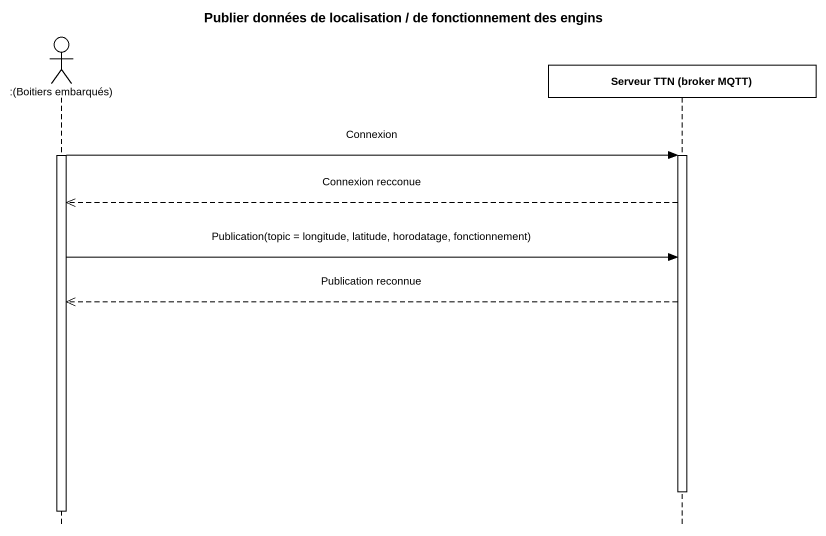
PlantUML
@startuml
title Publier données de localisation / de fonctionnement des engins
hide footbox
actor ":(Boitiers embarqués)" as Boitiers_embarqués
participant "Serveur TTN (broker MQTT)" as Serveur_TTN_broker_MQTT

activate Boitiers_embarqués
Boitiers_embarqués -> Serveur_TTN_broker_MQTT : Connexion
activate Serveur_TTN_broker_MQTT
Serveur_TTN_broker_MQTT -->> Boitiers_embarqués : Connexion recconue
Boitiers_embarqués -> Serveur_TTN_broker_MQTT : Publication(topic = longitude, latitude, horodatage, fonctionnement)
Serveur_TTN_broker_MQTT -->> Boitiers_embarqués : Publication reconnue
deactivate Serveur_TTN_broker_MQTT
deactivate Boitiers_embarqués
@enduml
